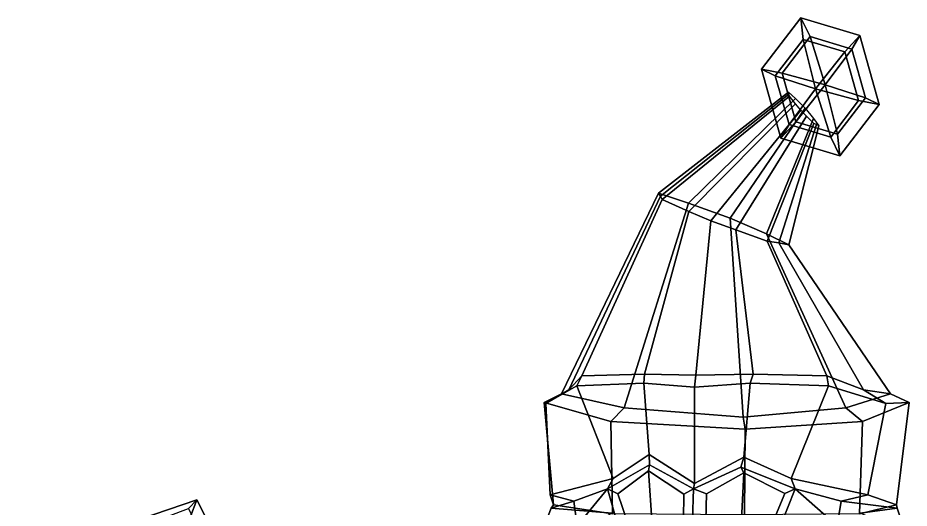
# Model space of a CAD drawing. Extents: x -255 to 185, y -153 to 348.
# Drawn here: x -246.8 to 58, y 180.2 to 348 of the extents above; entities that cross this region are included whole.
import ezdxf

# ---------------------------------------------------------------- set-up
doc = ezdxf.new("R2010")
doc.units = 0

msp = doc.modelspace()

# ---------------------------------------------------------------- linework, layer by layer
for points in [[(7.46602, 330.376007, 52.233288), (12.199162, 328.148926, 66.388153), (21.739847, 340.60498, 67.517342), (20.958639, 347.991577, 53.8302)], [(7.46602, 330.376007, 52.233288), (20.958639, 347.991577, 53.8302), (24.081995, 341.545563, 40.129074), (14.541311, 329.089508, 38.999889)], [(21.739847, 340.60498, 67.517342), (35.993874, 336.3638, 68.629654), (41.116844, 341.993561, 55.403248), (20.958639, 347.991577, 53.8302)], [(24.081995, 341.545563, 40.129074), (20.958639, 347.991577, 53.8302), (41.116844, 341.993561, 55.403248), (38.336025, 337.304413, 41.241394)], [(14.541311, 329.089508, 38.999889), (24.081995, 341.545563, 40.129074), (29.280369, 325.043121, 34.439896)], [(29.280369, 325.043121, 34.439896), (24.081995, 341.545563, 40.129074), (38.336025, 337.304413, 41.241394)], [(40.707161, 319.666473, 68.612785), (47.782467, 318.380096, 55.379398), (41.116844, 341.993561, 55.403248), (35.993874, 336.3638, 68.629654)], [(43.049313, 320.607086, 41.224522), (38.336025, 337.304413, 41.241394), (41.116844, 341.993561, 55.403248), (47.782467, 318.380096, 55.379398)], [(12.199162, 328.148926, 66.388153), (25.968077, 323.712921, 73.172768), (21.739847, 340.60498, 67.517342)], [(25.968077, 323.712921, 73.172768), (35.993874, 336.3638, 68.629654), (21.739847, 340.60498, 67.517342)], [(25.968077, 323.712921, 73.172768), (40.707161, 319.666473, 68.612785), (35.993874, 336.3638, 68.629654)], [(29.280369, 325.043121, 34.439896), (38.336025, 337.304413, 41.241394), (43.049313, 320.607086, 41.224522)], [(14.131667, 306.762512, 52.209431), (16.912468, 311.451691, 66.371284), (12.199162, 328.148926, 66.388153), (7.46602, 330.376007, 52.233288)], [(14.131667, 306.762512, 52.209431), (7.46602, 330.376007, 52.233288), (14.541311, 329.089508, 38.999889), (19.254616, 312.392273, 38.983021)], [(16.912468, 311.451691, 66.371284), (25.968077, 323.712921, 73.172768), (12.199162, 328.148926, 66.388153)], [(19.254616, 312.392273, 38.983021), (14.541311, 329.089508, 38.999889), (29.280369, 325.043121, 34.439896)], [(16.912468, 311.451691, 66.371284), (31.166479, 307.210449, 67.483604), (25.968077, 323.712921, 73.172768)], [(19.254616, 312.392273, 38.983021), (29.280369, 325.043121, 34.439896), (33.508625, 308.151031, 40.095341)], [(31.166479, 307.210449, 67.483604), (40.707161, 319.666473, 68.612785), (25.968077, 323.712921, 73.172768)], [(33.508625, 308.151031, 40.095341), (29.280369, 325.043121, 34.439896), (43.049313, 320.607086, 41.224522)], [(16.8715, 321.901978, 54.798065), (16.696068, 322.563141, 51.372353), (-27.746778, 287.960938, 40.184013), (-27.067204, 286.955902, 51.346806)], [(16.696068, 322.563141, 51.372353), (19.083595, 320.38443, 48.171432), (-17.465427, 284.619446, 30.58338), (-27.746778, 287.960938, 40.184013)], [(17.018431, 321.160248, 59.040867), (16.8715, 321.901978, 54.798065), (-27.067204, 286.955902, 51.346806), (-26.526501, 285.829102, 65.149239)], [(19.1639, 318.510437, 61.220604), (17.018431, 321.160248, 59.040867), (-26.526501, 285.829102, 65.149239), (-17.392345, 281.777405, 72.913315)], [(19.083595, 320.38443, 48.171432), (22.399366, 317.031921, 46.113605), (-3.236413, 279.483551, 24.990351), (-17.465427, 284.619446, 30.58338)], [(34.289852, 300.764526, 53.782482), (33.508625, 308.151031, 40.095341), (43.049313, 320.607086, 41.224522), (47.782467, 318.380096, 55.379398)], [(20.935795, 316.390167, 62.522717), (19.1639, 318.510437, 61.220604), (-17.392345, 281.777405, 72.913315), (-9.838327, 278.534515, 77.710777)], [(25.315929, 313.504395, 48.531376), (9.191917, 274.088806, 33.776859), (-3.236413, 279.483551, 24.990351), (22.399366, 317.031921, 46.113605)], [(34.289852, 300.764526, 53.782482), (47.782467, 318.380096, 55.379398), (40.707161, 319.666473, 68.612785), (31.166479, 307.210449, 67.483604)], [(20.935795, 316.390167, 62.522717), (-9.838327, 278.534515, 77.710777), (-1.323835, 275.429749, 74.838287), (22.920626, 314.363312, 61.437569)], [(22.920626, 314.363312, 61.437569), (-1.323835, 275.429749, 74.838287), (9.456098, 271.614655, 69.459854), (25.430956, 311.873474, 59.52673)], [(27.110949, 311.065887, 51.973858), (16.800432, 270.363129, 45.520649), (9.191917, 274.088806, 33.776859), (25.315929, 313.504395, 48.531376)], [(25.430956, 311.873474, 59.52673), (9.456098, 271.614655, 69.459854), (13.386541, 270.975159, 56.193054), (26.329351, 311.461243, 55.344299)], [(26.329351, 311.461243, 55.344299), (13.386541, 270.975159, 56.193054), (16.800432, 270.363129, 45.520649), (27.110949, 311.065887, 51.973858)], [(14.131667, 306.762512, 52.209431), (19.254616, 312.392273, 38.983021), (33.508625, 308.151031, 40.095341), (34.289852, 300.764526, 53.782482)], [(14.131667, 306.762512, 52.209431), (34.289852, 300.764526, 53.782482), (31.166479, 307.210449, 67.483604), (16.912468, 311.451691, 66.371284)], [(-39.431477, 214.551971, 13.016645), (-60.872883, 219.325516, 30.068174), (-27.746778, 287.960938, 40.184013), (-17.465427, 284.619446, 30.58338)], [(-60.872883, 219.325516, 30.068174), (-58.347591, 220.746826, 52.710739), (-27.067204, 286.955902, 51.346806), (-27.746778, 287.960938, 40.184013)], [(-58.347591, 220.746826, 52.710739), (-53.913982, 225.540085, 80.225449), (-26.526501, 285.829102, 65.149239), (-27.067204, 286.955902, 51.346806)], [(-53.913982, 225.540085, 80.225449), (-32.474297, 226.09523, 95.981079), (-17.392345, 281.777405, 72.913315), (-26.526501, 285.829102, 65.149239)], [(1.227176, 211.310928, 0.756598), (-39.431477, 214.551971, 13.016645), (-17.465427, 284.619446, 30.58338), (-3.236413, 279.483551, 24.990351)], [(-14.990386, 225.717377, 105.811966), (-9.838327, 278.534515, 77.710777), (-17.392345, 281.777405, 72.913315), (-32.474297, 226.09523, 95.981079)], [(-14.990386, 225.717377, 105.811966), (4.644186, 226.09523, 101.711121), (-1.323835, 275.429749, 74.838287), (-9.838327, 278.534515, 77.710777)], [(1.227176, 211.310928, 0.756598), (-3.236413, 279.483551, 24.990351), (9.191917, 274.088806, 33.776859), (36.29599, 214.551971, 24.706812)], [(29.837044, 225.540085, 93.154236), (9.456098, 271.614655, 69.459854), (-1.323835, 275.429749, 74.838287), (4.644186, 226.09523, 101.711121)], [(36.29599, 214.551971, 24.706812), (9.191917, 274.088806, 33.776859), (16.800432, 270.363129, 45.520649), (51.597263, 219.325516, 47.430367)], [(42.361511, 220.746826, 68.257362), (13.386541, 270.975159, 56.193054), (9.456098, 271.614655, 69.459854), (29.837044, 225.540085, 93.154236)], [(51.597263, 219.325516, 47.430367), (16.800432, 270.363129, 45.520649), (13.386541, 270.975159, 56.193054), (42.361511, 220.746826, 68.257362)], [(-32.787453, 223.045471, 100.427277), (-32.474297, 226.09523, 95.981079), (-53.913982, 225.540085, 80.225449), (-55.708973, 222.043243, 84.125351)], [(-15.464704, 221.579895, 108.884544), (-14.990386, 225.717377, 105.811966), (-32.474297, 226.09523, 95.981079), (-32.787453, 223.045471, 100.427277)], [(-15.464704, 221.579895, 108.884544), (3.601983, 223.045471, 106.044777), (4.644186, 226.09523, 101.711121), (-14.990386, 225.717377, 105.811966)], [(3.601983, 223.045471, 106.044777), (30.372435, 222.043243, 97.413879), (29.837044, 225.540085, 93.154236), (4.644186, 226.09523, 101.711121)], [(-55.708973, 222.043243, 84.125351), (-53.913982, 225.540085, 80.225449), (-58.347591, 220.746826, 52.710739), (-66.280937, 216.016953, 52.481472)], [(-30.90464, 198.558411, 102.890907), (-32.787453, 223.045471, 100.427277), (-55.708973, 222.043243, 84.125351), (-43.206688, 190.359711, 89.645737)], [(-15.420166, 188.711807, 108.596039), (-15.464704, 221.579895, 108.884544), (-32.787453, 223.045471, 100.427277), (-30.90464, 198.558411, 102.890907)], [(-15.420166, 188.711807, 108.596039), (1.442953, 197.641663, 107.881767), (3.601983, 223.045471, 106.044777), (-15.464704, 221.579895, 108.884544)], [(1.442953, 197.641663, 107.881767), (17.60531, 190.359711, 99.033386), (30.372435, 222.043243, 97.413879), (3.601983, 223.045471, 106.044777)], [(30.372435, 222.043243, 97.413879), (49.994678, 216.016953, 70.431122), (42.361511, 220.746826, 68.257362), (29.837044, 225.540085, 93.154236)], [(-66.280937, 216.016953, 52.481472), (-58.347591, 220.746826, 52.710739), (-60.872883, 219.325516, 30.068174), (-66.778847, 216.356689, 27.555576)], [(-43.206688, 190.359711, 89.645737), (-55.708973, 222.043243, 84.125351), (-66.280937, 216.016953, 52.481472), (-64.789368, 184.808151, 67.993347)], [(17.60531, 190.359711, 99.033386), (43.89484, 184.808151, 84.771095), (49.994678, 216.016953, 70.431122), (30.372435, 222.043243, 97.413879)], [(49.994678, 216.016953, 70.431122), (57.985985, 216.356689, 46.815716), (51.597263, 219.325516, 47.430367), (42.361511, 220.746826, 68.257362)], [(-66.778847, 216.356689, 27.555576), (-60.872883, 219.325516, 30.068174), (-39.431477, 214.551971, 13.016645), (-44.063305, 209.866287, 8.630617)], [(57.985985, 216.356689, 46.815716), (42.03484, 209.866287, 21.921721), (36.29599, 214.551971, 24.706812), (51.597263, 219.325516, 47.430367)], [(-64.789368, 184.808151, 67.993347), (-66.280937, 216.016953, 52.481472), (-66.778847, 216.356689, 27.555576), (-63.615772, 181.305115, 31.94276)], [(-63.615772, 181.305115, 31.94276), (-66.778847, 216.356689, 27.555576), (-44.063305, 209.866287, 8.630617), (-43.405903, 178.257828, 9.94129)], [(-44.063305, 209.866287, 8.630617), (-39.431477, 214.551971, 13.016645), (1.227176, 211.310928, 0.756598), (1.888039, 207.216537, -3.524388)], [(42.03484, 209.866287, 21.921721), (1.888039, 207.216537, -3.524388), (1.227176, 211.310928, 0.756598), (36.29599, 214.551971, 24.706812)], [(53.647171, 181.305115, 50.044823), (41.012802, 178.257828, 22.973137), (42.03484, 209.866287, 21.921721), (57.985985, 216.356689, 46.815716)], [(43.89484, 184.808151, 84.771095), (53.647171, 181.305115, 50.044823), (57.985985, 216.356689, 46.815716), (49.994678, 216.016953, 70.431122)], [(-43.405903, 178.257828, 9.94129), (-44.063305, 209.866287, 8.630617), (1.888039, 207.216537, -3.524388), (1.665681, 177.979523, -2.083991)], [(41.012802, 178.257828, 22.973137), (1.665681, 177.979523, -2.083991), (1.888039, 207.216537, -3.524388), (42.03484, 209.866287, 21.921721)], [(-30.90464, 198.558411, 102.890907), (-43.206688, 190.359711, 89.645737), (-45.18869, 186.868561, 90.701309), (-30.861233, 195.067902, 105.33094)], [(-15.420166, 188.711807, 108.596039), (-30.90464, 198.558411, 102.890907), (-30.861233, 195.067902, 105.33094), (-15.709216, 186.82869, 109.698982)], [(-31.123451, 193.026566, 103.529274), (-30.861233, 195.067902, 105.33094), (-45.18869, 186.868561, 90.701309), (-41.690067, 185.089523, 91.682381)], [(-31.123451, 193.026566, 103.529274), (-19.053858, 185.057297, 107.05761), (-15.709216, 186.82869, 109.698982), (-30.861233, 195.067902, 105.33094)], [(-15.420166, 188.711807, 108.596039), (-15.709216, 186.82869, 109.698982), (0.45831, 194.269989, 110.163452), (1.442953, 197.641663, 107.881767)], [(1.442953, 197.641663, 107.881767), (0.45831, 194.269989, 110.163452), (18.997942, 186.868561, 100.609901), (17.60531, 190.359711, 99.033386)], [(-29.916672, 174.485229, 101.761505), (-31.123451, 193.026566, 103.529274), (-41.690067, 185.089523, 91.682381), (-38.338566, 175.387405, 95.176292)], [(-19.053858, 185.057297, 107.05761), (-31.123451, 193.026566, 103.529274), (-29.916672, 174.485229, 101.761505), (-19.182201, 176.380859, 107.889008)], [(1.482751, 192.365707, 108.352036), (0.45831, 194.269989, 110.163452), (-15.709216, 186.82869, 109.698982), (-11.35046, 185.170303, 108.434357)], [(-11.35046, 185.170303, 108.434357), (-11.509648, 176.124832, 109.465569), (0.508793, 173.904236, 105.802223), (1.482751, 192.365707, 108.352036)], [(1.482751, 192.365707, 108.352036), (15.472085, 185.209595, 97.907326), (18.997942, 186.868561, 100.609901), (0.45831, 194.269989, 110.163452)], [(0.508793, 173.904236, 105.802223), (11.191002, 174.867905, 100.925957), (15.472085, 185.209595, 97.907326), (1.482751, 192.365707, 108.352036)], [(-56.677032, 182.672897, 71.807686), (-45.18869, 186.868561, 90.701309), (-43.206688, 190.359711, 89.645737), (-64.789368, 184.808151, 67.993347)], [(34.777851, 182.672897, 85.92572), (43.89484, 184.808151, 84.771095), (17.60531, 190.359711, 99.033386), (18.997942, 186.868561, 100.609901)], [(-55.542297, 174.217697, 72.899765), (-45.18869, 186.868561, 90.701309), (-56.677032, 182.672897, 71.807686)], [(-41.372402, 173.633575, 95.742607), (-45.18869, 186.868561, 90.701309), (-55.542297, 174.217697, 72.899765)], [(-38.338566, 175.387405, 95.176292), (-41.690067, 185.089523, 91.682381), (-45.18869, 186.868561, 90.701309), (-41.372402, 173.633575, 95.742607)], [(-19.182201, 176.380859, 107.889008), (-16.047752, 176.137283, 111.6996), (-15.709216, 186.82869, 109.698982), (-19.053858, 185.057297, 107.05761)], [(-11.509648, 176.124832, 109.465569), (-11.35046, 185.170303, 108.434357), (-15.709216, 186.82869, 109.698982), (-16.047752, 176.137283, 111.6996)], [(11.191002, 174.867905, 100.925957), (13.794371, 173.633575, 104.258797), (18.997942, 186.868561, 100.609901), (15.472085, 185.209595, 97.907326)], [(13.794371, 173.633575, 104.258797), (33.308609, 174.217697, 86.615814), (18.997942, 186.868561, 100.609901)], [(33.308609, 174.217697, 86.615814), (34.777851, 182.672897, 85.92572), (18.997942, 186.868561, 100.609901)], [(-246.80159, 158.073776, 133.712631), (-188.457596, 180.156128, 143.633804), (-185.583435, 183.100906, 110.665543), (-243.382813, 163.391571, 100.384758)], [(-243.382813, 163.391571, 100.384758), (-185.583435, 183.100906, 110.665543), (-189.945602, 171.638016, 108.190933), (-232.964371, 158.134689, 100.737732)], [(-153.971588, 121.31144, 103.93055), (-165.228592, 126.255821, 103.423943), (-189.945602, 171.638016, 108.190933), (-185.583435, 183.100906, 110.665543)], [(-153.971588, 121.31144, 103.93055), (-185.583435, 183.100906, 110.665543), (-188.457596, 180.156128, 143.633804), (-158.827713, 116.67012, 137.201401)], [(-64.789368, 184.808151, 67.993347), (-63.615772, 181.305115, 31.94276), (-64.391365, 180.273972, 32.779327), (-56.677032, 182.672897, 71.807686)], [(43.89484, 184.808151, 84.771095), (34.777851, 182.672897, 85.92572), (53.902344, 180.273972, 51.040512), (53.647171, 181.305115, 50.044823)], [(-56.677032, 182.672897, 71.807686), (-64.391365, 180.273972, 32.779327), (-67.026314, 173.533615, 33.541374), (-55.542297, 174.217697, 72.899765)], [(-67.026314, 173.533615, 33.541374), (-64.391365, 180.273972, 32.779327), (-43.552105, 178.524857, 9.02585), (-46.154213, 177.110245, 5.840429)], [(-63.615772, 181.305115, 31.94276), (-43.405903, 178.257828, 9.94129), (-43.552105, 178.524857, 9.02585), (-64.391365, 180.273972, 32.779327)], [(34.777851, 182.672897, 85.92572), (33.308609, 174.217697, 86.615814), (56.126816, 173.533615, 52.552719), (53.902344, 180.273972, 51.040512)], [(53.647171, 181.305115, 50.044823), (53.902344, 180.273972, 51.040512), (41.196213, 178.524857, 22.108582), (41.012802, 178.257828, 22.973137)], [(56.126816, 173.533615, 52.552719), (44.579754, 177.110245, 19.847174), (41.196213, 178.524857, 22.108582), (53.902344, 180.273972, 51.040512)]]:
    msp.add_3dface(points)

doc.saveas('drawing.dxf')
